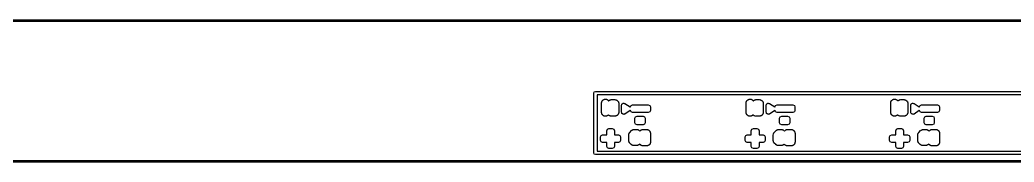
# Model space of a CAD drawing. Extents: x 71 to 186, y -19 to -13.
# Drawn here: x 128.61 to 156.91, y -17.31 to -13.26 of the extents above; entities that cross this region are included whole.
import ezdxf

# ---------------------------------------------------------------- set-up
doc = ezdxf.new("R2010")
doc.units = 0
doc.layers.add('BLACK', color=7, linetype='CONTINUOUS')

msp = doc.modelspace()

# ---------------------------------------------------------------- linework, layer by layer
at = {"layer": 'BLACK', "linetype": 'CONTINUOUS'}
for p, q in [((71.4068, -13.26), (182.597, -13.26)), ((182.572, -13.31), (71.4318, -13.31)), ((144.945, -15.345), (144.96, -15.3096)), ((144.945, -17.045), (144.945, -15.345)), ((144.96, -15.3096), (144.995, -15.295)), ((144.995, -15.295), (179.615, -15.295)), ((145.045, -15.395), (145.045, -16.995)), ((179.565, -15.395), (145.045, -15.395)), ((145.19, -15.5639), (145.192, -15.558)), ((145.192, -15.558), (145.198, -15.551)), ((145.198, -15.551), (145.205, -15.5479)), ((145.205, -15.5479), (145.208, -15.542)), ((145.208, -15.542), (145.216, -15.536)), ((145.216, -15.536), (145.223, -15.5343)), ((145.223, -15.5343), (145.228, -15.5292)), ((145.228, -15.5292), (145.237, -15.5252)), ((145.237, -15.5252), (145.24, -15.5251)), ((145.24, -15.5251), (145.242, -15.5231)), ((145.242, -15.5231), (145.251, -15.5201)), ((145.251, -15.5201), (145.258, -15.5206)), ((145.258, -15.5206), (145.264, -15.5173)), ((145.264, -15.5173), (145.274, -15.5163)), ((145.274, -15.5163), (145.28, -15.5181)), ((145.28, -15.5181), (145.286, -15.5163)), ((145.286, -15.5163), (145.296, -15.5173)), ((145.296, -15.5173), (145.302, -15.5206)), ((145.302, -15.5206), (145.309, -15.5201)), ((145.309, -15.5201), (145.318, -15.5231)), ((145.318, -15.5231), (145.322, -15.5269)), ((145.322, -15.5269), (145.328, -15.5276)), ((145.328, -15.5276), (145.337, -15.5326)), ((145.337, -15.5326), (145.342, -15.5393)), ((145.342, -15.5393), (145.35, -15.5426)), ((145.35, -15.5426), (145.357, -15.5496)), ((145.357, -15.5496), (145.358, -15.5518)), ((145.358, -15.5518), (145.361, -15.553)), ((145.361, -15.553), (145.367, -15.56)), ((145.367, -15.56), (145.368, -15.565)), ((145.372, -15.5626), (145.373, -15.5604)), ((145.373, -15.5604), (145.38, -15.5544)), ((145.38, -15.5544), (145.386, -15.5525)), ((145.386, -15.5525), (145.39, -15.5476)), ((145.39, -15.5476), (145.399, -15.5425)), ((145.399, -15.5425), (145.405, -15.5419)), ((145.405, -15.5419), (145.409, -15.5381)), ((145.409, -15.5381), (145.418, -15.5351)), ((145.418, -15.5351), (145.425, -15.5356)), ((145.425, -15.5356), (145.431, -15.5323)), ((145.431, -15.5323), (145.441, -15.5313)), ((145.441, -15.5313), (145.444, -15.5322)), ((145.444, -15.5322), (145.447, -15.531)), ((145.447, -15.531), (145.547, -15.531)), ((145.547, -15.531), (145.55, -15.5322)), ((145.55, -15.5322), (145.553, -15.5313)), ((145.553, -15.5313), (145.563, -15.5323)), ((145.563, -15.5323), (145.569, -15.5356)), ((145.569, -15.5356), (145.576, -15.5351)), ((145.576, -15.5351), (145.585, -15.5381)), ((145.585, -15.5381), (145.589, -15.5419)), ((145.589, -15.5419), (145.595, -15.5426)), ((145.595, -15.5426), (145.604, -15.5476)), ((145.604, -15.5476), (145.608, -15.5525)), ((145.608, -15.5525), (145.614, -15.5544)), ((145.614, -15.5544), (145.621, -15.5604)), ((145.621, -15.5604), (145.622, -15.5626)), ((149.304, -15.5639), (149.306, -15.558)), ((149.306, -15.558), (149.312, -15.551)), ((149.312, -15.551), (149.318, -15.5479)), ((149.318, -15.5479), (149.322, -15.542)), ((149.322, -15.542), (149.33, -15.536)), ((149.33, -15.536), (149.336, -15.5343)), ((149.336, -15.5343), (149.341, -15.5292)), ((149.341, -15.5292), (149.35, -15.5252)), ((149.35, -15.5252), (149.353, -15.5251)), ((149.353, -15.5251), (149.356, -15.5231)), ((149.356, -15.5231), (149.365, -15.5201)), ((149.365, -15.5201), (149.372, -15.5206)), ((149.372, -15.5206), (149.378, -15.5173)), ((149.378, -15.5173), (149.388, -15.5163)), ((149.388, -15.5163), (149.394, -15.5181)), ((149.394, -15.5181), (149.4, -15.5163)), ((149.4, -15.5163), (149.41, -15.5173)), ((149.41, -15.5173), (149.416, -15.5206)), ((149.416, -15.5206), (149.423, -15.5201)), ((149.423, -15.5201), (149.432, -15.5231)), ((149.432, -15.5231), (149.436, -15.5269)), ((149.436, -15.5269), (149.442, -15.5276)), ((149.442, -15.5276), (149.451, -15.5326)), ((149.451, -15.5326), (149.456, -15.5393)), ((149.456, -15.5393), (149.464, -15.5426)), ((149.464, -15.5426), (149.471, -15.5496)), ((149.471, -15.5496), (149.472, -15.5518)), ((149.472, -15.5518), (149.474, -15.553)), ((149.474, -15.553), (149.48, -15.56)), ((149.48, -15.56), (149.482, -15.565)), ((149.486, -15.5626), (149.487, -15.5604)), ((149.487, -15.5604), (149.494, -15.5544)), ((149.494, -15.5544), (149.5, -15.5525)), ((149.5, -15.5525), (149.504, -15.5476)), ((149.504, -15.5476), (149.513, -15.5425)), ((149.513, -15.5425), (149.518, -15.5419)), ((149.518, -15.5419), (149.523, -15.5381)), ((149.523, -15.5381), (149.532, -15.5351)), ((149.532, -15.5351), (149.539, -15.5356)), ((149.539, -15.5356), (149.545, -15.5323)), ((149.545, -15.5323), (149.555, -15.5313)), ((149.555, -15.5313), (149.558, -15.5322)), ((149.558, -15.5322), (149.561, -15.531)), ((149.561, -15.531), (149.661, -15.531)), ((149.661, -15.531), (149.664, -15.5322)), ((149.664, -15.5322), (149.667, -15.5313)), ((149.667, -15.5313), (149.677, -15.5323)), ((149.677, -15.5323), (149.683, -15.5356)), ((149.683, -15.5356), (149.69, -15.5351)), ((149.69, -15.5351), (149.699, -15.5381)), ((149.699, -15.5381), (149.703, -15.5419)), ((149.703, -15.5419), (149.709, -15.5426)), ((149.709, -15.5426), (149.718, -15.5476)), ((149.718, -15.5476), (149.722, -15.5525)), ((149.722, -15.5525), (149.728, -15.5544)), ((149.728, -15.5544), (149.735, -15.5604)), ((149.735, -15.5604), (149.736, -15.5626)), ((153.418, -15.5639), (153.42, -15.558)), ((153.42, -15.558), (153.426, -15.551)), ((153.426, -15.551), (153.432, -15.5479)), ((153.432, -15.5479), (153.435, -15.542)), ((153.435, -15.542), (153.443, -15.536)), ((153.443, -15.536), (153.45, -15.5343)), ((153.45, -15.5343), (153.455, -15.5292)), ((153.455, -15.5292), (153.464, -15.5252)), ((153.464, -15.5252), (153.467, -15.5251)), ((153.467, -15.5251), (153.469, -15.5231)), ((153.469, -15.5231), (153.478, -15.5201)), ((153.478, -15.5201), (153.485, -15.5206)), ((153.485, -15.5206), (153.491, -15.5173)), ((153.491, -15.5173), (153.501, -15.5163)), ((153.501, -15.5163), (153.507, -15.5181)), ((153.507, -15.5181), (153.513, -15.5163)), ((153.513, -15.5163), (153.523, -15.5173)), ((153.523, -15.5173), (153.529, -15.5206)), ((153.529, -15.5206), (153.536, -15.5201)), ((153.536, -15.5201), (153.545, -15.5231)), ((153.545, -15.5231), (153.55, -15.5269)), ((153.55, -15.5269), (153.555, -15.5276)), ((153.555, -15.5276), (153.564, -15.5326)), ((153.564, -15.5326), (153.57, -15.5393)), ((153.57, -15.5393), (153.578, -15.5426)), ((153.578, -15.5426), (153.585, -15.5496)), ((153.585, -15.5496), (153.586, -15.5518)), ((153.586, -15.5518), (153.588, -15.553)), ((153.588, -15.553), (153.594, -15.56)), ((153.594, -15.56), (153.596, -15.565)), ((153.599, -15.5626), (153.6, -15.5604)), ((153.6, -15.5604), (153.607, -15.5544)), ((153.607, -15.5544), (153.613, -15.5525)), ((153.613, -15.5525), (153.617, -15.5476)), ((153.617, -15.5476), (153.626, -15.5425)), ((153.626, -15.5425), (153.632, -15.5419)), ((153.632, -15.5419), (153.636, -15.5381)), ((153.636, -15.5381), (153.645, -15.5351)), ((153.645, -15.5351), (153.652, -15.5356)), ((153.652, -15.5356), (153.658, -15.5323)), ((153.658, -15.5323), (153.668, -15.5313)), ((153.668, -15.5313), (153.671, -15.5322)), ((153.671, -15.5322), (153.674, -15.531)), ((153.674, -15.531), (153.774, -15.531)), ((153.774, -15.531), (153.777, -15.5322)), ((153.777, -15.5322), (153.78, -15.5313)), ((153.78, -15.5313), (153.79, -15.5323)), ((153.79, -15.5323), (153.796, -15.5356)), ((153.796, -15.5356), (153.803, -15.5351)), ((153.803, -15.5351), (153.812, -15.5381)), ((153.812, -15.5381), (153.817, -15.5419)), ((153.817, -15.5419), (153.822, -15.5426)), ((153.822, -15.5426), (153.831, -15.5476)), ((153.831, -15.5476), (153.835, -15.5525)), ((153.835, -15.5525), (153.841, -15.5544)), ((153.841, -15.5544), (153.848, -15.5604)), ((153.848, -15.5604), (153.849, -15.5626)), ((145.169, -15.619), (145.17, -15.609)), ((145.17, -15.6221), (145.169, -15.619)), ((145.169, -15.625), (145.17, -15.6221)), ((145.169, -15.895), (145.169, -15.625)), ((145.17, -15.609), (145.174, -15.6029)), ((145.173, -15.596), (145.176, -15.587)), ((145.174, -15.6029), (145.173, -15.596)), ((145.176, -15.587), (145.18, -15.5826)), ((145.18, -15.5826), (145.181, -15.5769)), ((145.181, -15.5769), (145.186, -15.5679)), ((145.186, -15.5679), (145.19, -15.5639)), ((145.368, -15.565), (145.37, -15.5636)), ((145.37, -15.5636), (145.372, -15.5626)), ((145.622, -15.5626), (145.624, -15.5636)), ((145.624, -15.5636), (145.631, -15.5706)), ((145.631, -15.5706), (145.636, -15.5809)), ((145.636, -15.5809), (145.644, -15.5886)), ((145.644, -15.5886), (145.648, -15.5976)), ((145.648, -15.5976), (145.648, -15.6007)), ((145.648, -15.6007), (145.65, -15.603)), ((145.65, -15.603), (145.653, -15.612)), ((145.653, -15.612), (145.652, -15.6189)), ((145.652, -15.6189), (145.656, -15.625)), ((145.656, -15.625), (145.657, -15.635)), ((145.657, -15.635), (145.656, -15.6381)), ((145.656, -15.6381), (145.657, -15.641)), ((145.657, -15.641), (145.657, -15.891)), ((145.739, -15.69), (145.746, -15.6739)), ((145.739, -15.89), (145.739, -15.69)), ((145.746, -15.6739), (145.749, -15.6567)), ((145.749, -15.6567), (145.754, -15.6533)), ((145.754, -15.6533), (145.757, -15.6476)), ((145.757, -15.6476), (145.773, -15.6409)), ((145.773, -15.6409), (145.787, -15.6312)), ((145.787, -15.6312), (145.793, -15.6324)), ((145.793, -15.6324), (145.799, -15.63)), ((145.799, -15.63), (145.815, -15.6367)), ((145.815, -15.6367), (145.832, -15.6401)), ((145.832, -15.6401), (145.982, -15.7401)), ((145.982, -15.8399), (145.832, -15.9399)), ((145.982, -15.7401), (145.988, -15.7486)), ((145.988, -15.8314), (145.982, -15.8399)), ((145.988, -15.74), (146.006, -15.6976)), ((145.988, -15.7486), (145.988, -15.74)), ((145.988, -15.84), (145.988, -15.8314)), ((146.006, -15.8824), (145.988, -15.84)), ((146.006, -15.6976), (146.048, -15.68)), ((146.048, -15.68), (146.498, -15.68)), ((146.498, -15.68), (146.54, -15.6976)), ((146.54, -15.6976), (146.558, -15.74)), ((146.558, -15.84), (146.54, -15.8824)), ((146.558, -15.74), (146.558, -15.84)), ((149.283, -15.619), (149.284, -15.609)), ((149.284, -15.6221), (149.283, -15.619)), ((149.283, -15.625), (149.284, -15.6221)), ((149.283, -15.895), (149.283, -15.625)), ((149.284, -15.609), (149.287, -15.6029)), ((149.287, -15.596), (149.29, -15.587)), ((149.287, -15.6029), (149.287, -15.596)), ((149.29, -15.587), (149.294, -15.5826)), ((149.294, -15.5769), (149.299, -15.5679)), ((149.294, -15.5826), (149.294, -15.5769)), ((149.299, -15.5679), (149.304, -15.5639)), ((149.482, -15.565), (149.483, -15.5636)), ((149.483, -15.5636), (149.486, -15.5626)), ((149.736, -15.5626), (149.738, -15.5636)), ((149.738, -15.5636), (149.745, -15.5706)), ((149.745, -15.5706), (149.749, -15.5809)), ((149.749, -15.5809), (149.757, -15.5886)), ((149.757, -15.5886), (149.761, -15.5976)), ((149.761, -15.5976), (149.762, -15.6007)), ((149.762, -15.6007), (149.764, -15.603)), ((149.764, -15.603), (149.767, -15.612)), ((149.767, -15.612), (149.766, -15.6189)), ((149.766, -15.6189), (149.769, -15.625)), ((149.769, -15.625), (149.77, -15.635)), ((149.77, -15.635), (149.769, -15.6381)), ((149.769, -15.6381), (149.771, -15.641)), ((149.771, -15.641), (149.771, -15.891)), ((149.853, -15.69), (149.859, -15.6739)), ((149.853, -15.89), (149.853, -15.69)), ((149.859, -15.6739), (149.863, -15.6567)), ((149.863, -15.6567), (149.868, -15.6533)), ((149.868, -15.6533), (149.87, -15.6476)), ((149.87, -15.6476), (149.886, -15.6409)), ((149.886, -15.6409), (149.901, -15.6312)), ((149.901, -15.6312), (149.907, -15.6324)), ((149.907, -15.6324), (149.913, -15.63)), ((149.913, -15.63), (149.929, -15.6367)), ((149.929, -15.6367), (149.946, -15.6401)), ((149.946, -15.6401), (150.096, -15.7401)), ((150.096, -15.8399), (149.946, -15.9399)), ((150.096, -15.7401), (150.102, -15.7486)), ((150.102, -15.8314), (150.096, -15.8399)), ((150.102, -15.74), (150.119, -15.6976)), ((150.102, -15.7486), (150.102, -15.74)), ((150.102, -15.84), (150.102, -15.8314)), ((150.119, -15.8824), (150.102, -15.84)), ((150.119, -15.6976), (150.162, -15.68)), ((150.162, -15.68), (150.612, -15.68)), ((150.612, -15.68), (150.654, -15.6976)), ((150.654, -15.6976), (150.672, -15.74)), ((150.672, -15.84), (150.654, -15.8824)), ((150.672, -15.74), (150.672, -15.84)), ((153.396, -15.625), (153.398, -15.6221)), ((153.396, -15.895), (153.396, -15.625)), ((153.397, -15.619), (153.398, -15.609)), ((153.398, -15.6221), (153.397, -15.619)), ((153.398, -15.609), (153.401, -15.6029)), ((153.4, -15.596), (153.403, -15.587)), ((153.401, -15.6029), (153.4, -15.596)), ((153.403, -15.587), (153.407, -15.5826)), ((153.407, -15.5826), (153.408, -15.5769)), ((153.408, -15.5769), (153.413, -15.5679)), ((153.413, -15.5679), (153.418, -15.5639)), ((153.596, -15.565), (153.597, -15.5636)), ((153.597, -15.5636), (153.599, -15.5626)), ((153.849, -15.5626), (153.852, -15.5636)), ((153.852, -15.5636), (153.859, -15.5706)), ((153.859, -15.5706), (153.863, -15.5809)), ((153.863, -15.5809), (153.871, -15.5886)), ((153.871, -15.5886), (153.875, -15.5976)), ((153.875, -15.5976), (153.875, -15.6007)), ((153.875, -15.6007), (153.877, -15.603)), ((153.877, -15.603), (153.88, -15.612)), ((153.88, -15.612), (153.88, -15.6189)), ((153.88, -15.6189), (153.883, -15.625)), ((153.883, -15.625), (153.884, -15.635)), ((153.884, -15.635), (153.883, -15.6381)), ((153.883, -15.6381), (153.884, -15.641)), ((153.884, -15.641), (153.884, -15.891)), ((153.966, -15.69), (153.973, -15.6739)), ((153.966, -15.89), (153.966, -15.69)), ((153.973, -15.6739), (153.976, -15.6567)), ((153.976, -15.6567), (153.982, -15.6533)), ((153.982, -15.6533), (153.984, -15.6476)), ((153.984, -15.6476), (154, -15.6409)), ((154, -15.6409), (154.015, -15.6312)), ((154.015, -15.6312), (154.021, -15.6324)), ((154.021, -15.6324), (154.026, -15.63)), ((154.026, -15.63), (154.042, -15.6367)), ((154.042, -15.6367), (154.06, -15.6401)), ((154.06, -15.6401), (154.21, -15.7401)), ((154.21, -15.8399), (154.06, -15.9399)), ((154.21, -15.7401), (154.215, -15.7486)), ((154.215, -15.8314), (154.21, -15.8399)), ((154.215, -15.74), (154.233, -15.6976)), ((154.215, -15.7486), (154.215, -15.74)), ((154.215, -15.84), (154.215, -15.8314)), ((154.233, -15.8824), (154.215, -15.84)), ((154.233, -15.6976), (154.275, -15.68)), ((154.275, -15.68), (154.725, -15.68)), ((154.725, -15.68), (154.768, -15.6976)), ((154.768, -15.6976), (154.785, -15.74)), ((154.785, -15.84), (154.768, -15.8824)), ((154.785, -15.74), (154.785, -15.84)), ((145.17, -15.8986), (145.169, -15.895)), ((145.169, -15.9024), (145.17, -15.8986)), ((145.17, -15.9104), (145.169, -15.9024)), ((145.172, -15.9131), (145.17, -15.9104)), ((145.171, -15.916), (145.172, -15.9131)), ((145.173, -15.925), (145.171, -15.916)), ((145.179, -15.9323), (145.173, -15.925)), ((145.18, -15.9411), (145.179, -15.9323)), ((145.185, -15.9501), (145.18, -15.9411)), ((145.189, -15.9541), (145.185, -15.9501)), ((145.191, -15.96), (145.189, -15.9541)), ((145.197, -15.967), (145.191, -15.96)), ((145.2, -15.9682), (145.197, -15.967)), ((145.201, -15.9704), (145.2, -15.9682)), ((145.208, -15.9774), (145.201, -15.9704)), ((145.216, -15.9807), (145.208, -15.9774)), ((145.221, -15.9874), (145.216, -15.9807)), ((145.23, -15.9924), (145.221, -15.9874)), ((145.236, -15.9931), (145.23, -15.9924)), ((145.24, -15.9969), (145.236, -15.9931)), ((145.249, -15.9999), (145.24, -15.9969)), ((145.256, -15.9994), (145.249, -15.9999)), ((145.262, -16.0027), (145.256, -15.9994)), ((145.272, -16.0037), (145.262, -16.0027)), ((145.278, -16.0019), (145.272, -16.0037)), ((145.284, -16.0037), (145.278, -16.0019)), ((145.294, -16.0027), (145.284, -16.0037)), ((145.297, -16.0009), (145.294, -16.0027)), ((145.301, -16.0016), (145.297, -16.0009)), ((145.31, -15.9996), (145.301, -16.0016)), ((145.317, -15.9945), (145.31, -15.9996)), ((145.326, -15.9934), (145.317, -15.9945)), ((145.335, -15.9884), (145.326, -15.9934)), ((145.338, -15.9851), (145.335, -15.9884)), ((145.342, -15.984), (145.338, -15.9851)), ((145.35, -15.978), (145.342, -15.984)), ((145.353, -15.9721), (145.35, -15.978)), ((145.36, -15.969), (145.353, -15.9721)), ((145.364, -15.9639), (145.36, -15.969)), ((145.37, -15.9694), (145.364, -15.9639)), ((145.372, -15.9704), (145.37, -15.9694)), ((145.373, -15.9726), (145.372, -15.9704)), ((145.38, -15.9786), (145.373, -15.9726)), ((145.388, -15.9813), (145.38, -15.9786)), ((145.395, -15.9878), (145.388, -15.9813)), ((145.404, -15.9918), (145.395, -15.9878)), ((145.407, -15.9919), (145.404, -15.9918)), ((145.409, -15.9939), (145.407, -15.9919)), ((145.418, -15.9969), (145.409, -15.9939)), ((145.425, -15.9964), (145.418, -15.9969)), ((145.431, -15.9997), (145.425, -15.9964)), ((145.441, -16.0007), (145.431, -15.9997)), ((145.444, -15.9998), (145.441, -16.0007)), ((145.447, -16.001), (145.444, -15.9998)), ((145.547, -16.001), (145.447, -16.001)), ((145.551, -15.9994), (145.547, -16.001)), ((145.552, -15.9997), (145.551, -15.9994)), ((145.553, -15.9996), (145.552, -15.9997)), ((145.555, -16.0004), (145.553, -15.9996)), ((145.562, -15.9994), (145.555, -16.0004)), ((145.564, -15.9985), (145.562, -15.9994)), ((145.566, -15.9988), (145.564, -15.9985)), ((145.576, -15.9968), (145.566, -15.9988)), ((145.577, -15.9957), (145.576, -15.9968)), ((145.578, -15.9956), (145.577, -15.9957)), ((145.584, -15.9915), (145.578, -15.9956)), ((145.593, -15.9904), (145.584, -15.9915)), ((145.602, -15.9854), (145.593, -15.9904)), ((145.603, -15.9847), (145.602, -15.9854)), ((145.606, -15.9811), (145.603, -15.9844)), ((145.603, -15.9844), (145.603, -15.9847)), ((145.61, -15.98), (145.606, -15.9811)), ((145.612, -15.9786), (145.61, -15.98)), ((145.613, -15.9778), (145.612, -15.9786)), ((145.612, -15.9786), (145.612, -15.9786)), ((145.618, -15.974), (145.613, -15.9778)), ((145.619, -15.9729), (145.618, -15.974)), ((145.62, -15.9704), (145.619, -15.9726)), ((145.619, -15.9726), (145.619, -15.9729)), ((145.622, -15.9694), (145.62, -15.9704)), ((145.626, -15.9658), (145.622, -15.9694)), ((145.628, -15.965), (145.626, -15.9658)), ((145.634, -15.958), (145.628, -15.965)), ((145.635, -15.9523), (145.634, -15.958)), ((145.639, -15.9491), (145.635, -15.9523)), ((145.64, -15.9488), (145.639, -15.9491)), ((145.645, -15.9391), (145.64, -15.9481)), ((145.64, -15.9481), (145.64, -15.9488)), ((145.646, -15.9334), (145.645, -15.9391)), ((145.65, -15.929), (145.646, -15.9334)), ((145.653, -15.92), (145.65, -15.929)), ((145.656, -15.907), (145.652, -15.9131)), ((145.652, -15.9131), (145.653, -15.92)), ((145.657, -15.891), (145.656, -15.8939)), ((145.656, -15.8939), (145.657, -15.897)), ((145.657, -15.897), (145.656, -15.907)), ((145.746, -15.9061), (145.739, -15.89)), ((145.749, -15.9233), (145.746, -15.9061)), ((145.754, -15.9267), (145.749, -15.9233)), ((145.757, -15.9324), (145.754, -15.9267)), ((145.773, -15.9391), (145.757, -15.9324)), ((145.787, -15.9488), (145.773, -15.9391)), ((145.793, -15.9476), (145.787, -15.9488)), ((145.799, -15.95), (145.793, -15.9476)), ((145.815, -15.9433), (145.799, -15.95)), ((145.832, -15.9399), (145.815, -15.9433)), ((146.048, -15.9), (146.006, -15.8824)), ((146.498, -15.9), (146.048, -15.9)), ((146.119, -16.06), (146.137, -16.0176)), ((146.119, -16.19), (146.119, -16.06)), ((146.137, -16.0176), (146.179, -16)), ((146.179, -16), (146.349, -16)), ((146.349, -16), (146.391, -16.0176)), ((146.391, -16.0176), (146.409, -16.06)), ((146.409, -16.06), (146.409, -16.19)), ((146.54, -15.8824), (146.498, -15.9)), ((149.284, -15.8986), (149.283, -15.895)), ((149.283, -15.9024), (149.284, -15.8986)), ((149.284, -15.9104), (149.283, -15.9024)), ((149.286, -15.9131), (149.284, -15.9104)), ((149.285, -15.916), (149.286, -15.9131)), ((149.287, -15.925), (149.285, -15.916)), ((149.292, -15.9323), (149.287, -15.925)), ((149.293, -15.9411), (149.292, -15.9323)), ((149.298, -15.9501), (149.293, -15.9411)), ((149.303, -15.9541), (149.298, -15.9501)), ((149.305, -15.96), (149.303, -15.9541)), ((149.311, -15.967), (149.305, -15.96)), ((149.313, -15.9682), (149.311, -15.967)), ((149.314, -15.9704), (149.313, -15.9682)), ((149.321, -15.9774), (149.314, -15.9704)), ((149.329, -15.9807), (149.321, -15.9774)), ((149.335, -15.9874), (149.329, -15.9807)), ((149.344, -15.9924), (149.335, -15.9874)), ((149.349, -15.9931), (149.344, -15.9924)), ((149.354, -15.9969), (149.349, -15.9931)), ((149.363, -15.9999), (149.354, -15.9969)), ((149.37, -15.9994), (149.363, -15.9999)), ((149.376, -16.0027), (149.37, -15.9994)), ((149.386, -16.0037), (149.376, -16.0027)), ((149.392, -16.0019), (149.386, -16.0037)), ((149.398, -16.0037), (149.392, -16.0019)), ((149.408, -16.0027), (149.398, -16.0037)), ((149.411, -16.0009), (149.408, -16.0027)), ((149.415, -16.0016), (149.411, -16.0009)), ((149.424, -15.9996), (149.415, -16.0016)), ((149.431, -15.9945), (149.424, -15.9996)), ((149.44, -15.9934), (149.431, -15.9945)), ((149.449, -15.9884), (149.44, -15.9934)), ((149.451, -15.9851), (149.449, -15.9884)), ((149.456, -15.984), (149.451, -15.9851)), ((149.464, -15.978), (149.456, -15.984)), ((149.467, -15.9721), (149.464, -15.978)), ((149.473, -15.969), (149.467, -15.9721)), ((149.478, -15.9639), (149.473, -15.969)), ((149.483, -15.9694), (149.478, -15.9639)), ((149.486, -15.9704), (149.483, -15.9694)), ((149.487, -15.9726), (149.486, -15.9704)), ((149.494, -15.9786), (149.487, -15.9726)), ((149.502, -15.9813), (149.494, -15.9786)), ((149.508, -15.9878), (149.502, -15.9813)), ((149.517, -15.9918), (149.508, -15.9878)), ((149.52, -15.9919), (149.517, -15.9918)), ((149.523, -15.9939), (149.52, -15.9919)), ((149.532, -15.9969), (149.523, -15.9939)), ((149.539, -15.9964), (149.532, -15.9969)), ((149.545, -15.9997), (149.539, -15.9964)), ((149.555, -16.0007), (149.545, -15.9997)), ((149.558, -15.9998), (149.555, -16.0007)), ((149.561, -16.001), (149.558, -15.9998)), ((149.661, -16.001), (149.561, -16.001)), ((149.665, -15.9994), (149.661, -16.001)), ((149.666, -15.9997), (149.665, -15.9994)), ((149.669, -16.0004), (149.666, -15.9996)), ((149.666, -15.9996), (149.666, -15.9997)), ((149.676, -15.9994), (149.669, -16.0004)), ((149.678, -15.9985), (149.676, -15.9994)), ((149.679, -15.9988), (149.678, -15.9985)), ((149.689, -15.9968), (149.679, -15.9988)), ((149.691, -15.9957), (149.689, -15.9968)), ((149.692, -15.9956), (149.691, -15.9957)), ((149.697, -15.9915), (149.692, -15.9956)), ((149.707, -15.9904), (149.697, -15.9915)), ((149.716, -15.9854), (149.707, -15.9904)), ((149.717, -15.9844), (149.716, -15.9847)), ((149.716, -15.9847), (149.716, -15.9854)), ((149.719, -15.9811), (149.717, -15.9844)), ((149.724, -15.98), (149.719, -15.9811)), ((149.725, -15.9786), (149.724, -15.98)), ((149.726, -15.9786), (149.725, -15.9786)), ((149.727, -15.9778), (149.726, -15.9786)), ((149.732, -15.974), (149.727, -15.9778)), ((149.733, -15.9726), (149.732, -15.9729)), ((149.732, -15.9729), (149.732, -15.974)), ((149.734, -15.9704), (149.733, -15.9726)), ((149.736, -15.9694), (149.734, -15.9704)), ((149.74, -15.9658), (149.736, -15.9694)), ((149.741, -15.965), (149.74, -15.9658)), ((149.747, -15.958), (149.741, -15.965)), ((149.749, -15.9523), (149.747, -15.958)), ((149.753, -15.9491), (149.749, -15.9523)), ((149.754, -15.9481), (149.753, -15.9488)), ((149.753, -15.9488), (149.753, -15.9491)), ((149.759, -15.9391), (149.754, -15.9481)), ((149.76, -15.9334), (149.759, -15.9391)), ((149.764, -15.929), (149.76, -15.9334)), ((149.767, -15.92), (149.764, -15.929)), ((149.769, -15.907), (149.766, -15.9131)), ((149.766, -15.9131), (149.767, -15.92)), ((149.771, -15.891), (149.769, -15.8939)), ((149.769, -15.8939), (149.77, -15.897)), ((149.77, -15.897), (149.769, -15.907)), ((149.859, -15.9061), (149.853, -15.89)), ((149.863, -15.9233), (149.859, -15.9061)), ((149.868, -15.9267), (149.863, -15.9233)), ((149.87, -15.9324), (149.868, -15.9267)), ((149.886, -15.9391), (149.87, -15.9324)), ((149.901, -15.9488), (149.886, -15.9391)), ((149.907, -15.9476), (149.901, -15.9488)), ((149.913, -15.95), (149.907, -15.9476)), ((149.929, -15.9433), (149.913, -15.95)), ((149.946, -15.9399), (149.929, -15.9433)), ((150.162, -15.9), (150.119, -15.8824)), ((150.612, -15.9), (150.162, -15.9)), ((150.233, -16.06), (150.25, -16.0176)), ((150.233, -16.19), (150.233, -16.06)), ((150.25, -16.0176), (150.293, -16)), ((150.293, -16), (150.463, -16)), ((150.463, -16), (150.505, -16.0176)), ((150.505, -16.0176), (150.523, -16.06)), ((150.523, -16.06), (150.523, -16.19)), ((150.654, -15.8824), (150.612, -15.9)), ((153.398, -15.8986), (153.396, -15.895)), ((153.397, -15.9024), (153.398, -15.8986)), ((153.398, -15.9104), (153.397, -15.9024)), ((153.399, -15.9131), (153.398, -15.9104)), ((153.399, -15.916), (153.399, -15.9131)), ((153.401, -15.925), (153.399, -15.916)), ((153.406, -15.9323), (153.401, -15.925)), ((153.407, -15.9411), (153.406, -15.9323)), ((153.412, -15.9501), (153.407, -15.9411)), ((153.417, -15.9541), (153.412, -15.9501)), ((153.419, -15.96), (153.417, -15.9541)), ((153.425, -15.967), (153.419, -15.96)), ((153.427, -15.9682), (153.425, -15.967)), ((153.428, -15.9704), (153.427, -15.9682)), ((153.435, -15.9774), (153.428, -15.9704)), ((153.443, -15.9807), (153.435, -15.9774)), ((153.448, -15.9874), (153.443, -15.9807)), ((153.457, -15.9924), (153.448, -15.9874)), ((153.463, -15.9931), (153.457, -15.9924)), ((153.467, -15.9969), (153.463, -15.9931)), ((153.476, -15.9999), (153.467, -15.9969)), ((153.483, -15.9994), (153.476, -15.9999)), ((153.489, -16.0027), (153.483, -15.9994)), ((153.499, -16.0037), (153.489, -16.0027)), ((153.505, -16.0019), (153.499, -16.0037)), ((153.511, -16.0037), (153.505, -16.0019)), ((153.521, -16.0027), (153.511, -16.0037)), ((153.525, -16.0009), (153.521, -16.0027)), ((153.528, -16.0016), (153.525, -16.0009)), ((153.537, -15.9996), (153.528, -16.0016)), ((153.545, -15.9945), (153.537, -15.9996)), ((153.553, -15.9934), (153.545, -15.9945)), ((153.562, -15.9884), (153.553, -15.9934)), ((153.565, -15.9851), (153.562, -15.9884)), ((153.569, -15.984), (153.565, -15.9851)), ((153.577, -15.978), (153.569, -15.984)), ((153.581, -15.9721), (153.577, -15.978)), ((153.587, -15.969), (153.581, -15.9721)), ((153.591, -15.9639), (153.587, -15.969)), ((153.597, -15.9694), (153.591, -15.9639)), ((153.599, -15.9704), (153.597, -15.9694)), ((153.6, -15.9726), (153.599, -15.9704)), ((153.607, -15.9786), (153.6, -15.9726)), ((153.616, -15.9813), (153.607, -15.9786)), ((153.622, -15.9878), (153.616, -15.9813)), ((153.631, -15.9918), (153.622, -15.9878)), ((153.634, -15.9919), (153.631, -15.9918)), ((153.636, -15.9939), (153.634, -15.9919)), ((153.645, -15.9969), (153.636, -15.9939)), ((153.652, -15.9964), (153.645, -15.9969)), ((153.658, -15.9997), (153.652, -15.9964)), ((153.668, -16.0007), (153.658, -15.9997)), ((153.671, -15.9998), (153.668, -16.0007)), ((153.674, -16.001), (153.671, -15.9998)), ((153.774, -16.001), (153.674, -16.001)), ((153.778, -15.9994), (153.774, -16.001)), ((153.779, -15.9997), (153.778, -15.9994)), ((153.78, -15.9996), (153.779, -15.9997)), ((153.783, -16.0004), (153.78, -15.9996)), ((153.79, -15.9994), (153.783, -16.0004)), ((153.791, -15.9985), (153.79, -15.9994)), ((153.793, -15.9988), (153.791, -15.9985)), ((153.803, -15.9968), (153.793, -15.9988)), ((153.805, -15.9957), (153.803, -15.9968)), ((153.811, -15.9915), (153.805, -15.9956)), ((153.805, -15.9956), (153.805, -15.9957)), ((153.82, -15.9904), (153.811, -15.9915)), ((153.829, -15.9854), (153.82, -15.9904)), ((153.83, -15.9847), (153.829, -15.9854)), ((153.833, -15.9811), (153.83, -15.9844)), ((153.83, -15.9844), (153.83, -15.9847)), ((153.837, -15.98), (153.833, -15.9811)), ((153.839, -15.9786), (153.837, -15.98)), ((153.84, -15.9778), (153.839, -15.9786)), ((153.839, -15.9786), (153.839, -15.9786)), ((153.845, -15.974), (153.84, -15.9778)), ((153.846, -15.9729), (153.845, -15.974)), ((153.847, -15.9704), (153.846, -15.9726)), ((153.846, -15.9726), (153.846, -15.9729)), ((153.85, -15.9694), (153.847, -15.9704)), ((153.853, -15.9658), (153.85, -15.9694)), ((153.855, -15.965), (153.853, -15.9658)), ((153.861, -15.958), (153.855, -15.965)), ((153.863, -15.9523), (153.861, -15.958)), ((153.867, -15.9491), (153.863, -15.9523)), ((153.868, -15.9481), (153.867, -15.9488)), ((153.867, -15.9488), (153.867, -15.9491)), ((153.873, -15.9391), (153.868, -15.9481)), ((153.877, -15.929), (153.873, -15.9334)), ((153.873, -15.9334), (153.873, -15.9391)), ((153.88, -15.92), (153.877, -15.929)), ((153.883, -15.907), (153.88, -15.9131)), ((153.88, -15.9131), (153.88, -15.92)), ((153.884, -15.891), (153.883, -15.8939)), ((153.883, -15.8939), (153.884, -15.897)), ((153.884, -15.897), (153.883, -15.907)), ((153.973, -15.9061), (153.966, -15.89)), ((153.976, -15.9233), (153.973, -15.9061)), ((153.982, -15.9267), (153.976, -15.9233)), ((153.984, -15.9324), (153.982, -15.9267)), ((154, -15.9391), (153.984, -15.9324)), ((154.015, -15.9488), (154, -15.9391)), ((154.021, -15.9476), (154.015, -15.9488)), ((154.026, -15.95), (154.021, -15.9476)), ((154.042, -15.9433), (154.026, -15.95)), ((154.06, -15.9399), (154.042, -15.9433)), ((154.275, -15.9), (154.233, -15.8824)), ((154.725, -15.9), (154.275, -15.9)), ((154.346, -16.06), (154.364, -16.0176)), ((154.346, -16.19), (154.346, -16.06)), ((154.364, -16.0176), (154.406, -16)), ((154.406, -16), (154.576, -16)), ((154.576, -16), (154.619, -16.0176)), ((154.619, -16.0176), (154.636, -16.06)), ((154.636, -16.06), (154.636, -16.19)), ((154.768, -15.8824), (154.725, -15.9)), ((145.314, -16.415), (145.332, -16.3726)), ((145.332, -16.3726), (145.374, -16.355)), ((145.374, -16.355), (145.474, -16.355)), ((145.474, -16.355), (145.516, -16.3726)), ((145.516, -16.3726), (145.534, -16.415)), ((146.023, -16.4098), (146.031, -16.4028)), ((146.023, -16.4118), (146.023, -16.4098)), ((146.031, -16.4028), (146.04, -16.3999)), ((146.04, -16.3999), (146.047, -16.3932)), ((146.047, -16.3932), (146.056, -16.3892)), ((146.056, -16.3892), (146.059, -16.3891)), ((146.059, -16.3891), (146.061, -16.3871)), ((146.061, -16.3871), (146.07, -16.3841)), ((146.07, -16.3841), (146.077, -16.3846)), ((146.077, -16.3846), (146.083, -16.3813)), ((146.083, -16.3813), (146.093, -16.3803)), ((146.093, -16.3803), (146.096, -16.3812)), ((146.096, -16.3812), (146.099, -16.38)), ((146.099, -16.38), (146.129, -16.38)), ((146.137, -16.2324), (146.119, -16.19)), ((146.119, -16.19), (146.119, -16.19)), ((146.129, -16.38), (146.132, -16.3813)), ((146.132, -16.3813), (146.136, -16.3804)), ((146.136, -16.3804), (146.145, -16.3814)), ((146.179, -16.25), (146.137, -16.2324)), ((146.145, -16.3814), (146.15, -16.3841)), ((146.15, -16.3841), (146.155, -16.3835)), ((146.155, -16.3835), (146.16, -16.3849)), ((146.16, -16.3849), (146.175, -16.3803)), ((146.175, -16.3803), (146.185, -16.3813)), ((146.349, -16.25), (146.179, -16.25)), ((146.185, -16.3813), (146.191, -16.3846)), ((146.191, -16.3846), (146.198, -16.3841)), ((146.198, -16.3841), (146.207, -16.3871)), ((146.207, -16.3871), (146.209, -16.3891)), ((146.209, -16.3891), (146.212, -16.3892)), ((146.212, -16.3892), (146.221, -16.3932)), ((146.221, -16.3932), (146.229, -16.4013)), ((146.229, -16.4013), (146.239, -16.4056)), ((146.239, -16.4056), (146.246, -16.4126)), ((146.272, -16.4126), (146.279, -16.4056)), ((146.279, -16.4056), (146.289, -16.4013)), ((146.289, -16.4013), (146.297, -16.3932)), ((146.297, -16.3932), (146.306, -16.3892)), ((146.306, -16.3892), (146.309, -16.3891)), ((146.309, -16.3891), (146.311, -16.3871)), ((146.311, -16.3871), (146.32, -16.3841)), ((146.32, -16.3841), (146.327, -16.3846)), ((146.327, -16.3846), (146.333, -16.3813)), ((146.333, -16.3813), (146.343, -16.3803)), ((146.343, -16.3803), (146.346, -16.3812)), ((146.346, -16.3812), (146.349, -16.38)), ((146.391, -16.2324), (146.349, -16.25)), ((146.349, -16.38), (146.449, -16.38)), ((146.409, -16.19), (146.391, -16.2324)), ((146.449, -16.38), (146.452, -16.3812)), ((146.452, -16.3812), (146.455, -16.3803)), ((146.455, -16.3803), (146.465, -16.3813)), ((146.465, -16.3813), (146.471, -16.3846)), ((146.471, -16.3846), (146.478, -16.3841)), ((146.478, -16.3841), (146.487, -16.3871)), ((146.487, -16.3871), (146.489, -16.3891)), ((146.489, -16.3891), (146.492, -16.3892)), ((146.492, -16.3892), (146.501, -16.3932)), ((146.501, -16.3932), (146.509, -16.4013)), ((146.509, -16.4013), (146.519, -16.4056)), ((146.519, -16.4056), (146.526, -16.4126)), ((149.428, -16.415), (149.445, -16.3726)), ((149.445, -16.3726), (149.488, -16.355)), ((149.488, -16.355), (149.588, -16.355)), ((149.588, -16.355), (149.63, -16.3726)), ((149.63, -16.3726), (149.648, -16.415)), ((150.136, -16.4118), (150.137, -16.4098)), ((150.137, -16.4098), (150.145, -16.4028)), ((150.145, -16.4028), (150.154, -16.3999)), ((150.154, -16.3999), (150.16, -16.3932)), ((150.16, -16.3932), (150.169, -16.3892)), ((150.169, -16.3892), (150.172, -16.3891)), ((150.172, -16.3891), (150.175, -16.3871)), ((150.175, -16.3871), (150.184, -16.3841)), ((150.184, -16.3841), (150.191, -16.3846)), ((150.191, -16.3846), (150.197, -16.3813)), ((150.197, -16.3813), (150.207, -16.3803)), ((150.207, -16.3803), (150.21, -16.3812)), ((150.21, -16.3812), (150.213, -16.38)), ((150.213, -16.38), (150.243, -16.38)), ((150.25, -16.2324), (150.233, -16.19)), ((150.243, -16.38), (150.246, -16.3813)), ((150.246, -16.3813), (150.249, -16.3804)), ((150.249, -16.3804), (150.258, -16.3814)), ((150.293, -16.25), (150.25, -16.2324)), ((150.258, -16.3814), (150.263, -16.3841)), ((150.263, -16.3841), (150.269, -16.3835)), ((150.269, -16.3835), (150.273, -16.3849)), ((150.273, -16.3849), (150.289, -16.3803)), ((150.289, -16.3803), (150.299, -16.3813)), ((150.463, -16.25), (150.293, -16.25)), ((150.299, -16.3813), (150.305, -16.3846)), ((150.305, -16.3846), (150.312, -16.3841)), ((150.312, -16.3841), (150.321, -16.3871)), ((150.321, -16.3871), (150.323, -16.3891)), ((150.323, -16.3891), (150.326, -16.3892)), ((150.326, -16.3892), (150.335, -16.3932)), ((150.335, -16.3932), (150.343, -16.4013)), ((150.343, -16.4013), (150.353, -16.4056)), ((150.353, -16.4056), (150.36, -16.4126)), ((150.385, -16.4126), (150.392, -16.4056)), ((150.392, -16.4056), (150.403, -16.4013)), ((150.403, -16.4013), (150.41, -16.3932)), ((150.41, -16.3932), (150.419, -16.3892)), ((150.419, -16.3892), (150.422, -16.3891)), ((150.422, -16.3891), (150.425, -16.3871)), ((150.425, -16.3871), (150.434, -16.3841)), ((150.434, -16.3841), (150.441, -16.3846)), ((150.441, -16.3846), (150.447, -16.3813)), ((150.447, -16.3813), (150.457, -16.3803)), ((150.457, -16.3803), (150.46, -16.3812)), ((150.46, -16.3812), (150.463, -16.38)), ((150.505, -16.2324), (150.463, -16.25)), ((150.463, -16.38), (150.563, -16.38)), ((150.523, -16.19), (150.505, -16.2324)), ((150.563, -16.38), (150.566, -16.3812)), ((150.566, -16.3812), (150.569, -16.3803)), ((150.569, -16.3803), (150.579, -16.3813)), ((150.579, -16.3813), (150.585, -16.3846)), ((150.585, -16.3846), (150.592, -16.3841)), ((150.592, -16.3841), (150.601, -16.3871)), ((150.601, -16.3871), (150.603, -16.3891)), ((150.603, -16.3891), (150.606, -16.3892)), ((150.606, -16.3892), (150.615, -16.3932)), ((150.615, -16.3932), (150.623, -16.4013)), ((150.623, -16.4013), (150.633, -16.4056)), ((150.633, -16.4056), (150.64, -16.4126)), ((153.541, -16.415), (153.559, -16.3726)), ((153.559, -16.3726), (153.601, -16.355)), ((153.601, -16.355), (153.701, -16.355)), ((153.701, -16.355), (153.744, -16.3726)), ((153.744, -16.3726), (153.761, -16.415)), ((154.25, -16.4118), (154.251, -16.4098)), ((154.251, -16.4098), (154.259, -16.4028)), ((154.259, -16.4028), (154.268, -16.3999)), ((154.268, -16.3999), (154.274, -16.3932)), ((154.274, -16.3932), (154.283, -16.3892)), ((154.283, -16.3892), (154.286, -16.3891)), ((154.286, -16.3891), (154.288, -16.3871)), ((154.288, -16.3871), (154.297, -16.3841)), ((154.297, -16.3841), (154.304, -16.3846)), ((154.304, -16.3846), (154.31, -16.3813)), ((154.31, -16.3813), (154.32, -16.3803)), ((154.32, -16.3803), (154.323, -16.3812)), ((154.323, -16.3812), (154.326, -16.38)), ((154.326, -16.38), (154.356, -16.38)), ((154.364, -16.2324), (154.346, -16.19)), ((154.356, -16.38), (154.36, -16.3813)), ((154.36, -16.3813), (154.363, -16.3804)), ((154.363, -16.3804), (154.372, -16.3814)), ((154.406, -16.25), (154.364, -16.2324)), ((154.372, -16.3814), (154.377, -16.3841)), ((154.377, -16.3841), (154.383, -16.3835)), ((154.383, -16.3835), (154.387, -16.3849)), ((154.387, -16.3849), (154.402, -16.3803)), ((154.402, -16.3803), (154.412, -16.3813)), ((154.576, -16.25), (154.406, -16.25)), ((154.412, -16.3813), (154.418, -16.3846)), ((154.418, -16.3846), (154.425, -16.3841)), ((154.425, -16.3841), (154.434, -16.3871)), ((154.434, -16.3871), (154.437, -16.3891)), ((154.437, -16.3891), (154.44, -16.3892)), ((154.44, -16.3892), (154.449, -16.3932)), ((154.449, -16.3932), (154.456, -16.4013)), ((154.456, -16.4013), (154.467, -16.4056)), ((154.467, -16.4056), (154.474, -16.4126)), ((154.499, -16.4126), (154.506, -16.4056)), ((154.506, -16.4056), (154.516, -16.4013)), ((154.516, -16.4013), (154.524, -16.3932)), ((154.524, -16.3932), (154.533, -16.3892)), ((154.533, -16.3892), (154.536, -16.3891)), ((154.536, -16.3891), (154.538, -16.3871)), ((154.538, -16.3871), (154.547, -16.3841)), ((154.547, -16.3841), (154.554, -16.3846)), ((154.554, -16.3846), (154.56, -16.3813)), ((154.56, -16.3813), (154.57, -16.3803)), ((154.57, -16.3803), (154.573, -16.3812)), ((154.573, -16.3812), (154.576, -16.38)), ((154.619, -16.2324), (154.576, -16.25)), ((154.576, -16.38), (154.676, -16.38)), ((154.636, -16.19), (154.619, -16.2324)), ((154.676, -16.38), (154.679, -16.3812)), ((154.679, -16.3812), (154.682, -16.3803)), ((154.682, -16.3803), (154.692, -16.3813)), ((154.692, -16.3813), (154.698, -16.3846)), ((154.698, -16.3846), (154.705, -16.3841)), ((154.705, -16.3841), (154.714, -16.3871)), ((154.714, -16.3871), (154.717, -16.3891)), ((154.717, -16.3891), (154.72, -16.3892)), ((154.72, -16.3892), (154.729, -16.3932)), ((154.729, -16.3932), (154.736, -16.4013)), ((154.736, -16.4013), (154.747, -16.4056)), ((154.747, -16.4056), (154.754, -16.4126)), ((145.139, -16.59), (145.157, -16.5476)), ((145.139, -16.69), (145.139, -16.59)), ((145.157, -16.7324), (145.139, -16.69)), ((145.157, -16.5476), (145.199, -16.53)), ((145.199, -16.53), (145.314, -16.53)), ((145.314, -16.53), (145.314, -16.415)), ((145.534, -16.415), (145.534, -16.53)), ((145.534, -16.53), (145.649, -16.53)), ((145.649, -16.53), (145.691, -16.5476)), ((145.691, -16.5476), (145.709, -16.59)), ((145.709, -16.69), (145.691, -16.7324)), ((145.709, -16.59), (145.709, -16.69)), ((145.939, -16.534), (145.94, -16.524)), ((145.94, -16.5371), (145.939, -16.534)), ((145.939, -16.54), (145.94, -16.5371)), ((145.939, -16.69), (145.939, -16.54)), ((145.94, -16.6929), (145.939, -16.69)), ((145.94, -16.524), (145.942, -16.5207)), ((145.941, -16.517), (145.943, -16.508)), ((145.942, -16.5207), (145.941, -16.517)), ((145.943, -16.508), (145.949, -16.5007)), ((145.949, -16.5007), (145.95, -16.4919)), ((145.95, -16.4919), (145.955, -16.4829)), ((145.955, -16.4829), (145.959, -16.4789)), ((145.959, -16.4789), (145.961, -16.473)), ((145.961, -16.473), (145.967, -16.466)), ((145.967, -16.466), (145.97, -16.4648)), ((145.97, -16.4648), (145.971, -16.4626)), ((145.971, -16.4626), (146.021, -16.4126)), ((146.021, -16.4126), (146.023, -16.4118)), ((146.246, -16.4126), (146.246, -16.4126)), ((146.246, -16.4126), (146.259, -16.4251)), ((146.259, -16.4251), (146.272, -16.4126)), ((146.272, -16.4126), (146.272, -16.4126)), ((146.526, -16.4126), (146.526, -16.4126)), ((146.526, -16.4126), (146.533, -16.4196)), ((146.533, -16.4196), (146.538, -16.4299)), ((146.538, -16.4299), (146.546, -16.4376)), ((146.546, -16.4376), (146.55, -16.4466)), ((146.55, -16.4466), (146.55, -16.4497)), ((146.55, -16.4497), (146.552, -16.452)), ((146.552, -16.452), (146.555, -16.461)), ((146.555, -16.461), (146.554, -16.4679)), ((146.554, -16.4679), (146.558, -16.474)), ((146.558, -16.474), (146.559, -16.484)), ((146.559, -16.484), (146.558, -16.4871)), ((146.558, -16.4871), (146.559, -16.49)), ((146.559, -16.49), (146.559, -16.74)), ((149.253, -16.59), (149.27, -16.5476)), ((149.253, -16.69), (149.253, -16.59)), ((149.27, -16.7324), (149.253, -16.69)), ((149.27, -16.5476), (149.313, -16.53)), ((149.313, -16.53), (149.428, -16.53)), ((149.428, -16.53), (149.428, -16.415)), ((149.648, -16.415), (149.648, -16.53)), ((149.648, -16.53), (149.763, -16.53)), ((149.763, -16.53), (149.805, -16.5476)), ((149.805, -16.5476), (149.823, -16.59)), ((149.823, -16.69), (149.805, -16.7324)), ((149.823, -16.59), (149.823, -16.69)), ((150.053, -16.534), (150.054, -16.524)), ((150.054, -16.5371), (150.053, -16.534)), ((150.053, -16.54), (150.054, -16.5371)), ((150.053, -16.69), (150.053, -16.54)), ((150.054, -16.6929), (150.053, -16.69)), ((150.054, -16.524), (150.056, -16.5207)), ((150.055, -16.517), (150.057, -16.508)), ((150.056, -16.5207), (150.055, -16.517)), ((150.057, -16.508), (150.062, -16.5007)), ((150.062, -16.5007), (150.063, -16.4919)), ((150.063, -16.4919), (150.068, -16.4829)), ((150.068, -16.4829), (150.073, -16.4789)), ((150.073, -16.4789), (150.075, -16.473)), ((150.075, -16.473), (150.081, -16.466)), ((150.081, -16.466), (150.083, -16.4648)), ((150.083, -16.4648), (150.084, -16.4626)), ((150.084, -16.4626), (150.134, -16.4126)), ((150.134, -16.4126), (150.136, -16.4118)), ((150.36, -16.4126), (150.36, -16.4126)), ((150.36, -16.4126), (150.373, -16.4251)), ((150.373, -16.4251), (150.385, -16.4126)), ((150.385, -16.4126), (150.385, -16.4126)), ((150.64, -16.4126), (150.64, -16.4126)), ((150.64, -16.4126), (150.647, -16.4196)), ((150.647, -16.4196), (150.651, -16.4299)), ((150.651, -16.4299), (150.659, -16.4376)), ((150.659, -16.4376), (150.663, -16.4466)), ((150.663, -16.4466), (150.664, -16.4497)), ((150.664, -16.4497), (150.666, -16.452)), ((150.666, -16.452), (150.669, -16.461)), ((150.669, -16.461), (150.668, -16.4679)), ((150.668, -16.4679), (150.671, -16.474)), ((150.671, -16.474), (150.672, -16.484)), ((150.672, -16.484), (150.671, -16.4871)), ((150.671, -16.4871), (150.673, -16.49)), ((150.673, -16.49), (150.673, -16.74)), ((153.366, -16.59), (153.384, -16.5476)), ((153.366, -16.69), (153.366, -16.59)), ((153.384, -16.7324), (153.366, -16.69)), ((153.384, -16.5476), (153.426, -16.53)), ((153.426, -16.53), (153.541, -16.53)), ((153.541, -16.53), (153.541, -16.415)), ((153.761, -16.415), (153.761, -16.53)), ((153.761, -16.53), (153.876, -16.53)), ((153.876, -16.53), (153.919, -16.5476)), ((153.919, -16.5476), (153.936, -16.59)), ((153.936, -16.69), (153.919, -16.7324)), ((153.936, -16.59), (153.936, -16.69)), ((154.166, -16.54), (154.168, -16.5371)), ((154.166, -16.69), (154.166, -16.54)), ((154.168, -16.6929), (154.166, -16.69)), ((154.167, -16.534), (154.168, -16.524)), ((154.168, -16.5371), (154.167, -16.534)), ((154.168, -16.524), (154.169, -16.5207)), ((154.169, -16.517), (154.171, -16.508)), ((154.169, -16.5207), (154.169, -16.517)), ((154.171, -16.508), (154.176, -16.5007)), ((154.176, -16.5007), (154.177, -16.4919)), ((154.177, -16.4919), (154.182, -16.4829)), ((154.182, -16.4829), (154.187, -16.4789)), ((154.187, -16.4789), (154.189, -16.473)), ((154.189, -16.473), (154.195, -16.466)), ((154.195, -16.466), (154.197, -16.4648)), ((154.197, -16.4648), (154.198, -16.4626)), ((154.198, -16.4626), (154.248, -16.4126)), ((154.248, -16.4126), (154.25, -16.4118)), ((154.474, -16.4126), (154.474, -16.4126)), ((154.474, -16.4126), (154.486, -16.4251)), ((154.486, -16.4251), (154.499, -16.4126)), ((154.499, -16.4126), (154.499, -16.4126)), ((154.754, -16.4126), (154.754, -16.4126)), ((154.754, -16.4126), (154.761, -16.4196)), ((154.761, -16.4196), (154.765, -16.4299)), ((154.765, -16.4299), (154.773, -16.4376)), ((154.773, -16.4376), (154.777, -16.4466)), ((154.777, -16.4466), (154.777, -16.4497)), ((154.777, -16.4497), (154.779, -16.452)), ((154.779, -16.452), (154.782, -16.461)), ((154.782, -16.461), (154.782, -16.4679)), ((154.782, -16.4679), (154.785, -16.474)), ((154.785, -16.474), (154.786, -16.484)), ((154.786, -16.484), (154.785, -16.4871)), ((154.785, -16.4871), (154.786, -16.49)), ((154.786, -16.49), (154.786, -16.74)), ((145.199, -16.75), (145.157, -16.7324)), ((145.314, -16.75), (145.199, -16.75)), ((145.314, -16.865), (145.314, -16.75)), ((145.332, -16.9074), (145.314, -16.865)), ((145.314, -16.865), (145.314, -16.865)), ((145.374, -16.925), (145.332, -16.9074)), ((145.474, -16.925), (145.374, -16.925)), ((145.516, -16.9074), (145.474, -16.925)), ((145.534, -16.865), (145.516, -16.9074)), ((145.649, -16.75), (145.534, -16.75)), ((145.534, -16.75), (145.534, -16.865)), ((145.691, -16.7324), (145.649, -16.75)), ((145.939, -16.696), (145.94, -16.6929)), ((145.94, -16.706), (145.939, -16.696)), ((145.942, -16.7093), (145.94, -16.706)), ((145.941, -16.713), (145.942, -16.7093)), ((145.943, -16.722), (145.941, -16.713)), ((145.949, -16.7293), (145.943, -16.722)), ((145.95, -16.7381), (145.949, -16.7293)), ((145.955, -16.7471), (145.95, -16.7381)), ((145.959, -16.7511), (145.955, -16.7471)), ((145.961, -16.757), (145.959, -16.7511)), ((145.967, -16.764), (145.961, -16.757)), ((145.97, -16.7652), (145.967, -16.764)), ((145.971, -16.7674), (145.97, -16.7652)), ((146.011, -16.8074), (145.971, -16.7674)), ((146.015, -16.8091), (146.011, -16.8074)), ((146.017, -16.813), (146.015, -16.8091)), ((146.025, -16.819), (146.017, -16.813)), ((146.029, -16.8201), (146.025, -16.819)), ((146.032, -16.8234), (146.029, -16.8201)), ((146.041, -16.8285), (146.032, -16.8234)), ((146.047, -16.8291), (146.041, -16.8285)), ((146.051, -16.8329), (146.047, -16.8291)), ((146.06, -16.8359), (146.051, -16.8329)), ((146.067, -16.8354), (146.06, -16.8359)), ((146.073, -16.8387), (146.067, -16.8354)), ((146.083, -16.8397), (146.073, -16.8387)), ((146.086, -16.8388), (146.083, -16.8397)), ((146.089, -16.84), (146.086, -16.8388)), ((146.129, -16.84), (146.089, -16.84)), ((146.159, -16.84), (146.129, -16.84)), ((146.162, -16.8388), (146.159, -16.84)), ((146.165, -16.8397), (146.162, -16.8388)), ((146.175, -16.8387), (146.165, -16.8397)), ((146.181, -16.8354), (146.175, -16.8387)), ((146.188, -16.8359), (146.181, -16.8354)), ((146.197, -16.8329), (146.188, -16.8359)), ((146.199, -16.8309), (146.197, -16.8329)), ((146.202, -16.8308), (146.199, -16.8309)), ((146.211, -16.8268), (146.202, -16.8308)), ((146.219, -16.8187), (146.211, -16.8268)), ((146.229, -16.8144), (146.219, -16.8187)), ((146.236, -16.8074), (146.229, -16.8144)), ((146.249, -16.7949), (146.236, -16.8074)), ((146.236, -16.8074), (146.236, -16.8074)), ((146.272, -16.8174), (146.249, -16.7949)), ((146.279, -16.8244), (146.272, -16.8174)), ((146.272, -16.8174), (146.272, -16.8174)), ((146.289, -16.8287), (146.279, -16.8244)), ((146.297, -16.8368), (146.289, -16.8287)), ((146.306, -16.8408), (146.297, -16.8368)), ((146.309, -16.8409), (146.306, -16.8408)), ((146.311, -16.8429), (146.309, -16.8409)), ((146.32, -16.8459), (146.311, -16.8429)), ((146.327, -16.8454), (146.32, -16.8459)), ((146.333, -16.8487), (146.327, -16.8454)), ((146.343, -16.8497), (146.333, -16.8487)), ((146.346, -16.8488), (146.343, -16.8497)), ((146.349, -16.85), (146.346, -16.8488)), ((146.449, -16.85), (146.349, -16.85)), ((146.453, -16.8485), (146.449, -16.85)), ((146.456, -16.8495), (146.453, -16.8485)), ((146.464, -16.8485), (146.456, -16.8495)), ((146.466, -16.8474), (146.464, -16.8485)), ((146.469, -16.8478), (146.466, -16.8474)), ((146.479, -16.8458), (146.469, -16.8478)), ((146.488, -16.8397), (146.479, -16.8458)), ((146.494, -16.8387), (146.488, -16.8397)), ((146.496, -16.8384), (146.494, -16.8387)), ((146.499, -16.8379), (146.496, -16.8383)), ((146.496, -16.8383), (146.496, -16.8384)), ((146.507, -16.8329), (146.499, -16.8379)), ((146.508, -16.8307), (146.507, -16.8329)), ((146.511, -16.83), (146.508, -16.8307)), ((146.519, -16.824), (146.511, -16.83)), ((146.52, -16.823), (146.519, -16.8236)), ((146.519, -16.8236), (146.519, -16.824)), ((146.523, -16.8171), (146.52, -16.823)), ((146.53, -16.814), (146.523, -16.8171)), ((146.536, -16.807), (146.53, -16.814)), ((146.537, -16.804), (146.536, -16.8051)), ((146.536, -16.8051), (146.536, -16.807)), ((146.538, -16.8014), (146.537, -16.804)), ((146.54, -16.7998), (146.538, -16.8014)), ((146.541, -16.7986), (146.54, -16.7998)), ((146.542, -16.7971), (146.541, -16.7986)), ((146.547, -16.7881), (146.542, -16.7971)), ((146.548, -16.7824), (146.547, -16.7881)), ((146.552, -16.778), (146.548, -16.7824)), ((146.555, -16.769), (146.552, -16.778)), ((146.558, -16.756), (146.554, -16.7621)), ((146.554, -16.7621), (146.555, -16.769)), ((146.559, -16.74), (146.558, -16.7429)), ((146.558, -16.7429), (146.559, -16.746)), ((146.559, -16.746), (146.558, -16.756)), ((149.313, -16.75), (149.27, -16.7324)), ((149.428, -16.75), (149.313, -16.75)), ((149.428, -16.865), (149.428, -16.75)), ((149.445, -16.9074), (149.428, -16.865)), ((149.428, -16.865), (149.428, -16.865)), ((149.488, -16.925), (149.445, -16.9074)), ((149.588, -16.925), (149.488, -16.925)), ((149.63, -16.9074), (149.588, -16.925)), ((149.648, -16.865), (149.63, -16.9074)), ((149.763, -16.75), (149.648, -16.75)), ((149.648, -16.75), (149.648, -16.865)), ((149.805, -16.7324), (149.763, -16.75)), ((150.053, -16.696), (150.054, -16.6929)), ((150.054, -16.706), (150.053, -16.696)), ((150.056, -16.7093), (150.054, -16.706)), ((150.055, -16.713), (150.056, -16.7093)), ((150.057, -16.722), (150.055, -16.713)), ((150.062, -16.7293), (150.057, -16.722)), ((150.063, -16.7381), (150.062, -16.7293)), ((150.068, -16.7471), (150.063, -16.7381)), ((150.073, -16.7511), (150.068, -16.7471)), ((150.075, -16.757), (150.073, -16.7511)), ((150.081, -16.764), (150.075, -16.757)), ((150.083, -16.7652), (150.081, -16.764)), ((150.084, -16.7674), (150.083, -16.7652)), ((150.124, -16.8074), (150.084, -16.7674)), ((150.128, -16.8091), (150.124, -16.8074)), ((150.131, -16.813), (150.128, -16.8091)), ((150.139, -16.819), (150.131, -16.813)), ((150.143, -16.8201), (150.139, -16.819)), ((150.146, -16.8234), (150.143, -16.8201)), ((150.155, -16.8285), (150.146, -16.8234)), ((150.16, -16.8291), (150.155, -16.8285)), ((150.165, -16.8329), (150.16, -16.8291)), ((150.174, -16.8359), (150.165, -16.8329)), ((150.181, -16.8354), (150.174, -16.8359)), ((150.187, -16.8387), (150.181, -16.8354)), ((150.197, -16.8397), (150.187, -16.8387)), ((150.2, -16.8388), (150.197, -16.8397)), ((150.203, -16.84), (150.2, -16.8388)), ((150.243, -16.84), (150.203, -16.84)), ((150.273, -16.84), (150.243, -16.84)), ((150.276, -16.8388), (150.273, -16.84)), ((150.279, -16.8397), (150.276, -16.8388)), ((150.289, -16.8387), (150.279, -16.8397)), ((150.295, -16.8354), (150.289, -16.8387)), ((150.302, -16.8359), (150.295, -16.8354)), ((150.311, -16.8329), (150.302, -16.8359)), ((150.313, -16.8309), (150.311, -16.8329)), ((150.316, -16.8308), (150.313, -16.8309)), ((150.325, -16.8268), (150.316, -16.8308)), ((150.333, -16.8187), (150.325, -16.8268)), ((150.343, -16.8144), (150.333, -16.8187)), ((150.35, -16.8074), (150.343, -16.8144)), ((150.363, -16.7949), (150.35, -16.8074)), ((150.35, -16.8074), (150.35, -16.8074)), ((150.385, -16.8174), (150.363, -16.7949)), ((150.392, -16.8244), (150.385, -16.8174)), ((150.385, -16.8174), (150.385, -16.8174)), ((150.403, -16.8287), (150.392, -16.8244)), ((150.41, -16.8368), (150.403, -16.8287)), ((150.419, -16.8408), (150.41, -16.8368)), ((150.422, -16.8409), (150.419, -16.8408)), ((150.425, -16.8429), (150.422, -16.8409)), ((150.434, -16.8459), (150.425, -16.8429)), ((150.441, -16.8454), (150.434, -16.8459)), ((150.447, -16.8487), (150.441, -16.8454)), ((150.457, -16.8497), (150.447, -16.8487)), ((150.46, -16.8488), (150.457, -16.8497)), ((150.463, -16.85), (150.46, -16.8488)), ((150.563, -16.85), (150.463, -16.85)), ((150.566, -16.8485), (150.563, -16.85)), ((150.57, -16.8495), (150.566, -16.8485)), ((150.578, -16.8485), (150.57, -16.8495)), ((150.58, -16.8474), (150.578, -16.8485)), ((150.582, -16.8478), (150.58, -16.8474)), ((150.592, -16.8458), (150.582, -16.8478)), ((150.602, -16.8397), (150.592, -16.8458)), ((150.607, -16.8387), (150.602, -16.8397)), ((150.61, -16.8384), (150.607, -16.8387)), ((150.612, -16.8379), (150.61, -16.8383)), ((150.61, -16.8383), (150.61, -16.8384)), ((150.62, -16.8329), (150.612, -16.8379)), ((150.622, -16.8307), (150.62, -16.8329)), ((150.625, -16.83), (150.622, -16.8307)), ((150.633, -16.824), (150.625, -16.83)), ((150.634, -16.823), (150.633, -16.8236)), ((150.633, -16.8236), (150.633, -16.824)), ((150.637, -16.8171), (150.634, -16.823)), ((150.643, -16.814), (150.637, -16.8171)), ((150.649, -16.807), (150.643, -16.814)), ((150.65, -16.8051), (150.649, -16.807)), ((150.651, -16.804), (150.65, -16.8051)), ((150.654, -16.7998), (150.651, -16.8014)), ((150.651, -16.8014), (150.651, -16.804)), ((150.656, -16.7971), (150.654, -16.7986)), ((150.654, -16.7986), (150.654, -16.7998)), ((150.661, -16.7881), (150.656, -16.7971)), ((150.662, -16.7824), (150.661, -16.7881)), ((150.666, -16.778), (150.662, -16.7824)), ((150.669, -16.769), (150.666, -16.778)), ((150.671, -16.756), (150.668, -16.7621)), ((150.668, -16.7621), (150.669, -16.769)), ((150.673, -16.74), (150.671, -16.7429)), ((150.671, -16.7429), (150.672, -16.746)), ((150.672, -16.746), (150.671, -16.756)), ((153.426, -16.75), (153.384, -16.7324)), ((153.541, -16.75), (153.426, -16.75)), ((153.541, -16.865), (153.541, -16.75)), ((153.559, -16.9074), (153.541, -16.865)), ((153.541, -16.865), (153.541, -16.865)), ((153.601, -16.925), (153.559, -16.9074)), ((153.701, -16.925), (153.601, -16.925)), ((153.744, -16.9074), (153.701, -16.925)), ((153.761, -16.865), (153.744, -16.9074)), ((153.876, -16.75), (153.761, -16.75)), ((153.761, -16.75), (153.761, -16.865)), ((153.919, -16.7324), (153.876, -16.75)), ((154.167, -16.696), (154.168, -16.6929)), ((154.168, -16.706), (154.167, -16.696)), ((154.169, -16.7093), (154.168, -16.706)), ((154.169, -16.713), (154.169, -16.7093)), ((154.171, -16.722), (154.169, -16.713)), ((154.176, -16.7293), (154.171, -16.722)), ((154.177, -16.7381), (154.176, -16.7293)), ((154.182, -16.7471), (154.177, -16.7381)), ((154.187, -16.7511), (154.182, -16.7471)), ((154.189, -16.757), (154.187, -16.7511)), ((154.195, -16.764), (154.189, -16.757)), ((154.197, -16.7652), (154.195, -16.764)), ((154.198, -16.7674), (154.197, -16.7652)), ((154.238, -16.8074), (154.198, -16.7674)), ((154.242, -16.8091), (154.238, -16.8074)), ((154.244, -16.813), (154.242, -16.8091)), ((154.252, -16.819), (154.244, -16.813)), ((154.257, -16.8201), (154.252, -16.819)), ((154.259, -16.8234), (154.257, -16.8201)), ((154.268, -16.8285), (154.259, -16.8234)), ((154.274, -16.8291), (154.268, -16.8285)), ((154.278, -16.8329), (154.274, -16.8291)), ((154.287, -16.8359), (154.278, -16.8329)), ((154.294, -16.8354), (154.287, -16.8359)), ((154.3, -16.8387), (154.294, -16.8354)), ((154.31, -16.8397), (154.3, -16.8387)), ((154.313, -16.8388), (154.31, -16.8397)), ((154.316, -16.84), (154.313, -16.8388)), ((154.356, -16.84), (154.316, -16.84)), ((154.386, -16.84), (154.356, -16.84)), ((154.389, -16.8388), (154.386, -16.84)), ((154.392, -16.8397), (154.389, -16.8388)), ((154.402, -16.8387), (154.392, -16.8397)), ((154.408, -16.8354), (154.402, -16.8387)), ((154.415, -16.8359), (154.408, -16.8354)), ((154.424, -16.8329), (154.415, -16.8359)), ((154.427, -16.8309), (154.424, -16.8329)), ((154.43, -16.8308), (154.427, -16.8309)), ((154.439, -16.8268), (154.43, -16.8308)), ((154.446, -16.8187), (154.439, -16.8268)), ((154.457, -16.8144), (154.446, -16.8187)), ((154.464, -16.8074), (154.457, -16.8144)), ((154.476, -16.7949), (154.464, -16.8074)), ((154.464, -16.8074), (154.464, -16.8074)), ((154.499, -16.8174), (154.476, -16.7949)), ((154.506, -16.8244), (154.499, -16.8174)), ((154.499, -16.8174), (154.499, -16.8174)), ((154.516, -16.8287), (154.506, -16.8244)), ((154.524, -16.8368), (154.516, -16.8287)), ((154.533, -16.8408), (154.524, -16.8368)), ((154.536, -16.8409), (154.533, -16.8408)), ((154.538, -16.8429), (154.536, -16.8409)), ((154.547, -16.8459), (154.538, -16.8429)), ((154.554, -16.8454), (154.547, -16.8459)), ((154.56, -16.8487), (154.554, -16.8454)), ((154.57, -16.8497), (154.56, -16.8487)), ((154.573, -16.8488), (154.57, -16.8497)), ((154.576, -16.85), (154.573, -16.8488)), ((154.676, -16.85), (154.576, -16.85)), ((154.68, -16.8485), (154.676, -16.85)), ((154.684, -16.8495), (154.68, -16.8485)), ((154.692, -16.8485), (154.684, -16.8495)), ((154.694, -16.8474), (154.692, -16.8485)), ((154.696, -16.8478), (154.694, -16.8474)), ((154.706, -16.8458), (154.696, -16.8478)), ((154.715, -16.8397), (154.706, -16.8458)), ((154.721, -16.8387), (154.715, -16.8397)), ((154.723, -16.8384), (154.721, -16.8387)), ((154.724, -16.8383), (154.723, -16.8384)), ((154.726, -16.8379), (154.724, -16.8383)), ((154.734, -16.8329), (154.726, -16.8379)), ((154.736, -16.8307), (154.734, -16.8329)), ((154.738, -16.83), (154.736, -16.8307)), ((154.746, -16.824), (154.738, -16.83)), ((154.747, -16.8236), (154.746, -16.824)), ((154.751, -16.8171), (154.747, -16.823)), ((154.747, -16.823), (154.747, -16.8236)), ((154.757, -16.814), (154.751, -16.8171)), ((154.763, -16.807), (154.757, -16.814)), ((154.764, -16.8051), (154.763, -16.807)), ((154.765, -16.8014), (154.764, -16.804)), ((154.764, -16.804), (154.764, -16.8051)), ((154.767, -16.7998), (154.765, -16.8014)), ((154.768, -16.7986), (154.767, -16.7998)), ((154.77, -16.7971), (154.768, -16.7986)), ((154.775, -16.7881), (154.77, -16.7971)), ((154.779, -16.778), (154.775, -16.7824)), ((154.775, -16.7824), (154.775, -16.7881)), ((154.782, -16.769), (154.779, -16.778)), ((154.785, -16.756), (154.782, -16.7621)), ((154.782, -16.7621), (154.782, -16.769)), ((154.786, -16.74), (154.785, -16.7429)), ((154.785, -16.7429), (154.786, -16.746)), ((154.786, -16.746), (154.785, -16.756)), ((144.96, -17.0804), (144.945, -17.045)), ((144.995, -17.095), (144.96, -17.0804)), ((179.615, -17.095), (144.995, -17.095)), ((145.045, -16.995), (179.565, -16.995)), ((182.597, -17.31), (71.4068, -17.31)), ((71.4318, -17.26), (182.572, -17.26))]:
    msp.add_line(p, q, dxfattribs=at)

doc.saveas('drawing.dxf')
